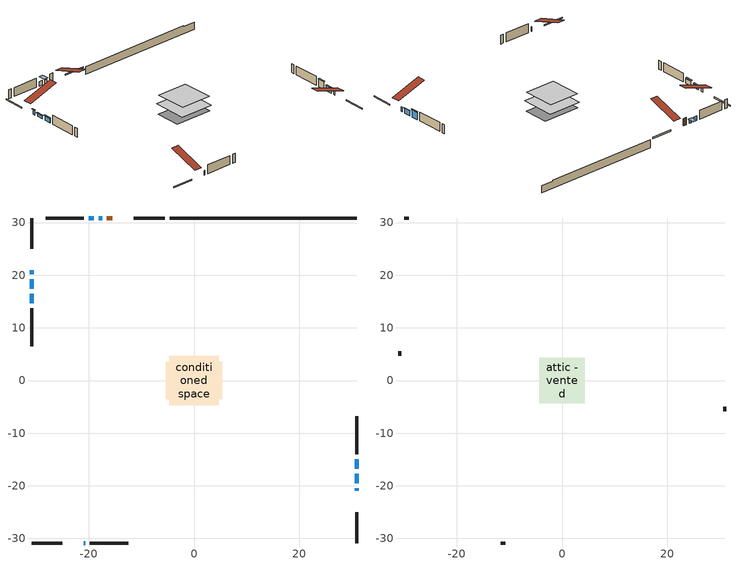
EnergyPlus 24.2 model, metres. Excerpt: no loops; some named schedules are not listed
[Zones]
conditioned space
 floor adiabatic (AdiabaticFloorConstruction): -4.73,-4.73 -4.73,4.73 4.73,4.73 4.73,-4.73 z0.15
 floor foundation (Slab1 construction): -5.33,-3.54 -5.33,3.54 5.33,3.54 5.33,-3.54 z-2.01
 wall outside (RimJoist1 construction): -5.57,30.86 -11.43,30.86 / -30.86,-30.86 -25,-30.86 / -30.86,30.86 -30.86,25 / 30.86,-30.86 30.86,-25 z0.15:0.45
 wall outside (AdiabaticWallConstruction 1): -15.52,30.86 -16.53,30.86 z0.15:2.18
 wall outside (AdiabaticWallConstruction): -30.86,20.92 -30.86,20.2 / -30.86,16.52 -30.86,14.69 / 30.86,-19.53 30.86,-17.7 z0.15:1.47; 30.86,-20.92 30.86,-20.46 / -20.92,-30.86 -20.68,-30.86 / -19,30.86 -19.99,30.86 z0.15:1.37; -17.46,30.86 -18.07,30.86 / -30.86,19.28 -30.86,17.45 z0.15:1.12; 30.86,-16.77 30.86,-14.94 z0.15:2.18
 wall outside (Wall1 construction): -20.92,30.86 -28.15,30.86 / -19.76,-30.86 -12.53,-30.86 / -30.86,13.76 -30.86,6.53 / 30.86,-14.01 30.86,-6.78 z0.15:2.59
 wall foundation (FoundationWall1 construction): -4.65,30.86,-2.01 -4.65,30.86,0.15 27.31,30.86,0.15 27.31,30.86,-0.09 30.86,30.86,-0.09 30.86,30.86,-2.01
 window (WindowConstruction 5): -30.86,20.91 -30.86,20.2 z0.15:1.47
 window (WindowConstruction 7): 30.86,-20.91 30.86,-20.46 z0.15:1.37
 window (WindowConstruction 8): -20.91,-30.86 -20.69,-30.86 z0.15:1.37
 window (WindowConstruction 6): -17.46,30.86 -18.07,30.86 z0.15:1.12
 window (WindowConstruction): -30.86,19.28 -30.86,17.45 z0.15:1.12
 window (WindowConstruction 1): -30.86,16.52 -30.86,14.69 z0.15:1.47
 window (WindowConstruction 2): 30.86,-19.53 30.86,-17.7 z0.15:1.47
 window (WindowConstruction 3): 30.86,-16.77 30.86,-14.94 z0.15:2.18
 window (WindowConstruction 4): -19,30.86 -19.99,30.86 z0.15:1.37
 door (Door): -15.52,30.86 -16.53,30.86 z0.15:2.18
 ceiling adiabatic (AdiabaticFloorConstruction): 4.73,-4.73 4.73,4.73 -4.73,4.73 -4.73,-4.73 z0.15
attic - vented
 floor to conditioned space (Floor1 construction Reversed): -4.35,-4.35 -4.35,4.35 4.35,4.35 4.35,-4.35 z2.59
 wall outside (Wall2 construction): -29.08,30.86 -29.93,30.86 / -11.6,-30.86 -10.74,-30.86 / -30.86,5.6 -30.86,4.74 / 30.86,-5.85 30.86,-5 z0.15:2.59
 roof outside (Roof1 construction): -14.59,30.86,2.59 -14.59,22.39,5.41 -12.36,22.39,5.41 -12.36,30.86,2.59; -21.84,-30.86,2.59 -21.84,-22.39,5.41 -24.08,-22.39,5.41 -24.08,-30.86,2.59; -30.86,21.84,2.59 -22.39,21.84,5.41 -22.39,24.08,5.41 -30.86,24.08,2.59; 30.86,-21.84,2.59 22.39,-21.84,5.41 22.39,-24.08,5.41 30.86,-24.08,2.59
shading: -30.86,20.06 -30.86,21.06 -31.16,21.06 -31.16,20.06 z1.62; -18.37,30.86 -17.16,30.86 -17.16,32.69 -18.37,32.69 z1.41; -30.86,17.3 -30.86,19.42 -31.16,19.42 -31.16,17.3 z1.27; -30.86,14.54 -30.86,16.67 -31.16,16.67 -31.16,14.54 z1.62; 30.86,-17.55 30.86,-19.68 31.16,-19.68 31.16,-17.55 z1.62; 30.86,-14.79 30.86,-16.92 31.16,-16.92 31.16,-14.79 z2.33
[Building]
Building 1: Terrain=Suburbs
[Site:Location]
Quebec Intl AP_QC: Latitude {deg}=46.8; Longitude {deg}=-71.38; Time Zone {hr}=-5; Elevation {m}=74; Keep Site Location Information=Yes
[Site:GroundTemperature:Shallow]
0.0108218, -2.24938, -2.43038, -1.3578, 2.94801, 7.23376, 10.9493, 13.303, 13.5029, 11.5886, 7.96783, 3.81355
[Site:WaterMainsTemperature]
Calculation Method=Schedule; Temperature Schedule=mains temperature schedule
[Material] Roughness=Rough; Thermal Absorptance=0.9
Name | Thickness {m} | Conductivity {W/m-K} | Density {kg/m3} | Specific Heat {J/kg-K} | Solar Absorptance | Visible Absorptance
asphalt or fiberglass shingles | 0.00635 | 0.162714 | 1121.4 | 1465.45 | 0.4 | 0.4
ceiling loosefill ins | 0.169333 | 0.0480833 | 16.02 | 1046.75 | 0.7 | 0.7
ceiling stud and cavity | 0.1397 | 0.120941 | 65.682 | 1177.47 | 0.7 | 0.7
concrete 4.0 in. | 0.1016 | 1.803125 | 2242.8 | 837.4 | 0.7 | 0.7
concrete 8.0 in. | 0.2032 | 1.803125 | 2242.8 | 837.4 | 0.7 | 0.7
door material | 0.04445 | 0.053851 | 512.64 | 1214.23 | 0.7 | 0.7
exterior vertical ins | 0.0236627 | 0.029427 | 32.04 | 1214.23 | 0.7 | 0.7
floor covering | 0.0127 | 0.0433444 | 54.468 | 1339.84 | 0.6 | 0.6
floor rigid ins; wall rigid ins | 0.512978 | 0.029427 | 32.04 | 1214.23 | 0.7 | 0.7
floor stud and cavity | 0.1397 | 1.75129 | 37.0049 | 1207.88 | 0.7 | 0.7
furniture material conditioned space 1 | 0.1524 | 0.115458 | 640.8 | 1214.23 | 0.6 | 0.6
gypsum board | 0.0127 | 0.160291 | 801 | 837.4 | 0.6 | 0.6
gypsum board 1 | 0.0127 | 0.160291 | 801 | 837.4 | 0.7 | 0.7
osb sheathing 0.5 in. | 0.0127 | 0.115458 | 512.64 | 1214.23 | 0.7 | 0.7
osb sheathing 0.75 in. | 0.01905 | 0.115458 | 512.64 | 1214.23 | 0.7 | 0.7
osb sheathing 2.0 in. | 0.0508 | 0.115458 | 512.64 | 1214.23 | 0.7 | 0.7
rim joist stud and cavity | 0.0508 | 0.0791322 | 125.044 | 1163.47 | 0.6 | 0.6
wall stud and cavity | 0.1397 | 0.0864253 | 139.0536 | 1170.24 | 0.7 | 0.7
wall stud and cavity 1 | 0.0889 | 6.1454 | 50.32683 | 1063.81 | 0.6 | 0.6
wall stud and cavity 2 | 0.0889 | 0.380278 | 52.3479 | 1209.89 | 0.7 | 0.7
wall stud and cavity 3 | 0.0889 | 0.391764 | 83.0341 | 1211.67 | 0.7 | 0.7
wood siding | 0.0254 | 0.102417 | 544.68 | 1172.36 | 0.4 | 0.4
wood siding 1 | 0.00254 | 0.102417 | 544.68 | 1172.36 | 0.4 | 0.4
wood siding 2; wood siding 3; wood siding 4 | 0.0254 | 0.102417 | 544.68 | 1172.36 | 0.7 | 0.7
[WindowMaterial:SimpleGlazingSystem]
Name | U-Factor {W/m2-K} | Solar Heat Gain Coefficient
WindowMaterial | 2.963916 | 0.56
WindowMaterial 1 | 2.91338 | 0.63
WindowMaterial 2 | 2.94859 | 0.58
WindowMaterial 3 | 2.97584 | 0.59
WindowMaterial 4 | 2.95142 | 0.64
WindowMaterial 5 | 3.034891 | 0.47
WindowMaterial 6 | 3.07407 | 0.36
[Construction]
AdiabaticFloorConstruction: floor stud and cavity, floor rigid ins, osb sheathing 0.75 in., floor covering
AdiabaticWallConstruction: wood siding 3, wall rigid ins, wall stud and cavity 2, gypsum board
AdiabaticWallConstruction 1: wood siding 4, wall rigid ins, wall stud and cavity 2, gypsum board
Door: door material
Floor1 construction Reversed: gypsum board, ceiling stud and cavity, ceiling loosefill ins
FoundationWall1 construction: concrete 8.0 in., gypsum board 1
furniture construction conditioned space 1: furniture material conditioned space 1
PartitionWallConstruction: gypsum board, wall stud and cavity 3, gypsum board
RimJoist1 construction: wood siding 2, osb sheathing 2.0 in., rim joist stud and cavity
Roof1 construction: asphalt or fiberglass shingles
Slab1 construction: concrete 4.0 in.
Wall1 construction: wood siding, osb sheathing 0.5 in., wall stud and cavity, gypsum board
Wall2 construction: wood siding 1, wall stud and cavity 1
WindowConstruction: WindowMaterial
WindowConstruction 1: WindowMaterial 1
WindowConstruction 2; WindowConstruction 4: WindowMaterial 2
WindowConstruction 3: WindowMaterial 3
WindowConstruction 5: WindowMaterial 4
WindowConstruction 6: WindowMaterial 5
WindowConstruction 7; WindowConstruction 8: WindowMaterial 6
[Zone] Multiplier=1; Part of Total Floor Area=Yes
Name | Volume {m3}
attic - vented | 34.6443
conditioned space | 361.1
[Space]
Name | Zone | Volume {m3}
attic - vented 1 | attic - vented | 34.6443
conditioned space 1 | conditioned space | 361.1
[ZoneInfiltration:EffectiveLeakageArea]
infil attic - vented 1: Zone or Space=attic - vented 1; Schedule=Always On Discrete; Effective Air Leakage Area {cm2}=2791.38; Stack Coefficient=0.000365864; Wind Coefficient=1.29235e-05
[ZoneMixing]
whole house fan mix: Zone or Space=attic - vented; Schedule=Always On Continuous; Design Flow Rate Calculation Method=Flow/Zone; Design Flow Rate {m3/s}=0; Source Zone or Space=conditioned space
[SurfaceProperty:ExposedFoundationPerimeter]
Slab1: Exposed Perimeter Calculation Method=TotalExposedPerimeter; Total Exposed Perimeter {m}=35.509
[InternalMass] Zone or ZoneList=conditioned space; Space or SpaceList=conditioned space 1
Name | Construction | Surface Area {m2}
furniture mass conditioned space 1 | furniture construction conditioned space 1 | 65.9999
partition wall mass | PartitionWallConstruction | 165
[Lights]
interior lighting: Zone or ZoneList or Space or SpaceList=conditioned space 1; Schedule=interior lighting schedule; Design Level Calculation Method=LightingLevel; Lighting Level {W}=343.2; Return Air Fraction=0; Fraction Radiant=0.6; Fraction Visible=0.2; Fraction Replaceable=1
[People]
occupants: Zone or ZoneList or Space or SpaceList=conditioned space 1; Number of People Schedule=occupants schedule; Number of People Calculation Method=People; Number of People=3; Fraction Radiant=0.314171; Sensible Heat Fraction=0.56303; Activity Level Schedule=occupants activity schedule; Carbon Dioxide Generation Rate {m3/s-W}=0; Enable ASHRAE 55 Comfort Warnings=No; Mean Radiant Temperature Calculation Type=EnclosureAveraged
[ElectricEquipment] Zone or ZoneList or Space or SpaceList=conditioned space 1; Design Level Calculation Method=EquipmentLevel
Name | Schedule | Design Level {W} | Fraction Latent | Fraction Radiant | Fraction Lost
clothes dryer | clothes dryer schedule | 140.772 | 0.015 | 0.081 | 0.85
clothes washer | clothes washer schedule | 32.1985 | 0.03 | 0.162 | 0.7
cooking range | cooking range schedule | 215.147 | 0.08 | 0.432 | 0.2
dishwasher | dishwasher schedule | 66.8632 | 0.3 | 0.18 | 0.4
fridge | fridge schedule | 72.9452 | 0 | 0.6 | 0
mech vent house fan | mech vent house fan schedule | 0 | 0 | 0 | 1
mech vent house fan cfis | mech vent house fan cfis schedule | 0 | 0 | 0 | 0
mech vent range fan 0 | mech vent range fan 0 schedule | 57 | 0 | 0 | 1
misc plug loads | misc plug loads schedule | 494.7 | 0.045 | 0.513 | 0.1
whole house fan | Always On Discrete | 0 | 0 | 0 | 1
[OtherEquipment] Zone or ZoneList or Space or SpaceList=conditioned space 1; Design Level Calculation Method=EquipmentLevel
Name | Fuel Type | Schedule | Design Level {W} | Fraction Latent | Fraction Radiant | Fraction Lost
clothes dryer 1 | Electricity | clothes dryer schedule | 0 | 0.015 | 0.081 | 0.85
cooking range 1 | Electricity | cooking range schedule | 0 | 0.08 | 0.432 | 0.2
general water use latent | None | general water use schedule | 62.594 | 1 | 0 | 0
general water use sensible | None | general water use schedule | -61.6891 | 0 | 0.6 | 0
mech vent house fan latent load | None | Always On Discrete | 0 | 1 | 0 | 0
mech vent house fan sensible load | None | Always On Discrete | 0 | 0 | 0 | 0
water heater energy adjustment1 | Electricity | Always On Discrete | 0.01 | 0 | 0 | 1
[ZoneInfiltration:DesignFlowRate] Zone or ZoneList or Space or SpaceList=conditioned space 1; Schedule=Always On Discrete; Design Flow Rate Calculation Method=Flow/Zone; Design Flow Rate {m3/s}=0
infil flow; natural vent flow; whole house fan flow
[ZoneControl:Thermostat]
conditioned space Thermostat: Zone or ZoneList=conditioned space; Control Type Schedule=conditioned space Thermostat Schedule; Control 1=conditioned space temperature setpoint; Temperature Difference Between Cutout And Setpoint {deltaC}=0
[ZoneHVAC:Baseboard:Convective:Electric]
electric baseboard: Availability Schedule=Always On Discrete; Heating Design Capacity {W}=7729.16; Efficiency=1
[AirLoopHVAC:UnitarySystem]
unit heater unitary system: Control Type=Load; Controlling Zone or Thermostat Location=conditioned space; Dehumidification Control Type=None; Availability Schedule=Always On Discrete; Supply Fan=unit heater supply fan; Fan Placement=BlowThrough; Supply Air Fan Operating Mode Schedule=unit heater auto fan schedule; Heating Coil=unit heater htg coil; DX Heating Coil Sizing Ratio=1; Use DOAS DX Cooling Coil=No; Minimum Supply Air Temperature {C}=2; Latent Load Control=SensibleOnlyLoadControl; Cooling Supply Air Flow Rate Method=None; Heating Supply Air Flow Rate Method=SupplyAirFlowRate; Heating Supply Air Flow Rate {m3/s}=0.00141584; No Load Supply Air Flow Rate Method=SupplyAirFlowRate; No Load Supply Air Flow Rate {m3/s}=0; No Load Supply Air Flow Rate Control Set To Low Speed=Yes; Maximum Supply Air Temperature {C}=48.8889; Maximum Outdoor Dry-Bulb Temperature for Supplemental Heater Operation {C}=21; Ancillary On-Cycle Electric Power {W}=0; Ancillary Off-Cycle Electric Power {W}=0
[Fan:SystemModel]
unit heater supply fan: Availability Schedule=Always On Discrete; Design Maximum Air Flow Rate {m3/s}=0.00141584; Speed Control Method=Discrete; Electric Power Minimum Flow Rate Fraction=0.2; Design Pressure Rise {Pa}=500; Motor Efficiency=1; Motor In Air Stream Fraction=1; Design Electric Power Consumption {W}=Autosize; Design Power Sizing Method=PowerPerFlow; Electric Power Per Unit Flow Rate {W/(m3/s)}=28251.7; Electric Power Per Unit Flow Rate Per Unit Pressure {W/((m3/s)-Pa)}=1.66667; Fan Total Efficiency=0.7; Motor Loss Radiative Fraction=0; Number of Speeds=1; Speed Flow Fraction 1=1; Speed Electric Power Fraction 1=1
[Coil:Heating:Fuel]
unit heater htg coil: Availability Schedule=Always On Discrete; Fuel Type=OtherFuel1; Burner Efficiency=0.3; Nominal Capacity {W}=0.293071; On Cycle Parasitic Electric Load {W}=0; Off Cycle Parasitic Fuel Load {W}=0
[Zone equipment]
conditioned space: electric baseboard, unit heater unitary system
[Foundation:Kiva]
Foundation Kiva 1: Initial Indoor Air Temperature {C}=18; Wall Height Above Grade {m}=0.149992; Wall Depth Below Slab {m}=0.2032; Custom Block Material Name 1=exterior vertical ins; Custom Block Depth 1 {m}=2.16; Custom Block X Position 1 {m}=0.2159; Custom Block Z Position 1 {m}=0
[Foundation:Kiva:Settings]
Soil Conductivity {W/m-K}=0.849921; Soil Density {kg/m3}=1842.3; Soil Specific Heat {J/kg-K}=418.7; Ground Solar Absorptivity=0.9; Ground Thermal Absorptivity=0.9; Ground Surface Roughness {m}=0.03; Far-Field Width {m}=40; Deep-Ground Boundary Condition=ZeroFlux; Deep-Ground Depth {m}=40; Minimum Cell Dimension {m}=0.2; Maximum Cell Growth Coefficient=3; Simulation Timestep=Timestep
[Exterior:Lights]
exterior lighting: Schedule=exterior lighting schedule; Design Level {W}=75.6
[EnergyManagementSystem:GlobalVariable]
infil_program_Qfan
infil_program_Qinf
natural_vent_program_Qnv
natural_vent_program_Qwhf
[EnergyManagementSystem:Sensor]
Name | Output:Variable or Output:Meter Index Key | Output:Variable or Output:Meter
airflow_gain | infil flow | Infiltration Sensible Heat Gain Energy
airflow_gain_1 | natural vent flow | Infiltration Sensible Heat Gain Energy
airflow_gain_2 | whole house fan flow | Infiltration Sensible Heat Gain Energy
airflow_loss | infil flow | Infiltration Sensible Heat Loss Energy
airflow_loss_1 | natural vent flow | Infiltration Sensible Heat Loss Energy
airflow_loss_2 | whole house fan flow | Infiltration Sensible Heat Loss Energy
clg_load_cond |  | Cooling:EnergyTransfer:Zone:CONDITIONED SPACE
clg_sp_s; clg_sp_s_1 | cooling setpoint | Schedule Value
clothes_dryer_exhaust_0_sch_s | clothes dryer exhaust 0 schedule | Schedule Value
conditioned_space_clg_unmet_s | conditioned space | Zone Cooling Setpoint Not Met Time
conditioned_space_htg_unmet_s | conditioned space | Zone Heating Setpoint Not Met Time
cool_season | cooling season schedule | Schedule Value
fridge_tin_s | conditioned space | Zone Mean Air Temperature
htg_load_cond |  | Heating:EnergyTransfer:Zone:CONDITIONED SPACE
htg_sp_s; htg_sp_s_1 | heating setpoint | Schedule Value
ig_ee_conv | clothes dryer | Electric Equipment Convective Heating Energy
ig_ee_conv_2 | cooking range | Electric Equipment Convective Heating Energy
ig_ee_conv_4 | fridge | Electric Equipment Convective Heating Energy
ig_ee_conv_5 | misc plug loads | Electric Equipment Convective Heating Energy
ig_ee_conv_6 | whole house fan | Electric Equipment Convective Heating Energy
ig_ee_rad | clothes dryer | Electric Equipment Radiant Heating Energy
ig_ee_rad_2 | cooking range | Electric Equipment Radiant Heating Energy
ig_ee_rad_4 | fridge | Electric Equipment Radiant Heating Energy
ig_ee_rad_5 | misc plug loads | Electric Equipment Radiant Heating Energy
ig_ee_rad_6 | whole house fan | Electric Equipment Radiant Heating Energy
ig_lgt_conv | interior lighting | Lights Convective Heating Energy
ig_lgt_rad | interior lighting | Lights Radiant Heating Energy
ig_lgt_vis | interior lighting | Lights Visible Radiation Heating Energy
ig_oe_conv | clothes dryer 1 | Other Equipment Convective Heating Energy
ig_oe_conv_1 | cooking range 1 | Other Equipment Convective Heating Energy
ig_oe_conv_2 | general water use latent | Other Equipment Convective Heating Energy
ig_oe_conv_3 | general water use sensible | Other Equipment Convective Heating Energy
ig_oe_conv_4 | water heater energy adjustment1 | Other Equipment Convective Heating Energy
ig_oe_rad | clothes dryer 1 | Other Equipment Radiant Heating Energy
ig_oe_rad_1 | cooking range 1 | Other Equipment Radiant Heating Energy
ig_oe_rad_2 | general water use latent | Other Equipment Radiant Heating Energy
ig_oe_rad_3 | general water use sensible | Other Equipment Radiant Heating Energy
ig_oe_rad_4 | water heater energy adjustment1 | Other Equipment Radiant Heating Energy
ig_ppl_conv | occupants | People Convective Heating Energy
ig_ppl_rad | occupants | People Radiant Heating Energy
im_conv | furniture mass conditioned space 1 | Surface Inside Face Convection Heat Gain Energy
im_conv_1 | partition wall mass | Surface Inside Face Convection Heat Gain Energy
im_ig | furniture mass conditioned space 1 | Surface Inside Face Internal Gains Radiation Heat Gain Energy
im_ig_1 | partition wall mass | Surface Inside Face Internal Gains Radiation Heat Gain Energy
im_lgt | furniture mass conditioned space 1 | Surface Inside Face Lights Radiation Heat Gain Energy
im_lgt_1 | partition wall mass | Surface Inside Face Lights Radiation Heat Gain Energy
im_sol | furniture mass conditioned space 1 | Surface Inside Face Solar Radiation Heat Gain Energy
im_sol_1 | partition wall mass | Surface Inside Face Solar Radiation Heat Gain Energy
im_surf | furniture mass conditioned space 1 | Surface Inside Face Net Surface Thermal Radiation Heat Gain Energy
im_surf_1 | partition wall mass | Surface Inside Face Net Surface Thermal Radiation Heat Gain Energy
mech_vent_range_fan_0_sch_s | mech vent range fan 0 schedule | Schedule Value
mv_conv | mech vent house fan | Electric Equipment Convective Heating Energy
mv_conv_1 | mech vent house fan cfis | Electric Equipment Convective Heating Energy
mv_conv_2 | mech vent range fan 0 | Electric Equipment Convective Heating Energy
mv_conv_3 | mech vent house fan latent load | Other Equipment Convective Heating Energy
mv_conv_4 | mech vent house fan sensible load | Other Equipment Convective Heating Energy
mv_rad | mech vent house fan | Electric Equipment Radiant Heating Energy
mv_rad_1 | mech vent house fan cfis | Electric Equipment Radiant Heating Energy
mv_rad_2 | mech vent range fan 0 | Electric Equipment Radiant Heating Energy
mv_rad_3 | mech vent house fan latent load | Other Equipment Radiant Heating Energy
mv_rad_4 | mech vent house fan sensible load | Other Equipment Radiant Heating Energy
natural_vent_s | natural vent schedule | Schedule Value
out_pb_s |  | Site Outdoor Air Barometric Pressure
out_wt_s |  | Site Outdoor Air Humidity Ratio
site_vw_s |  | Site Wind Speed
ss_back_out | Window1 | Surface Window Shortwave from Zone Back Out Window Heat Transfer Rate
ss_back_out_1 | Window10 | Surface Window Shortwave from Zone Back Out Window Heat Transfer Rate
ss_back_out_2 | Window12 | Surface Window Shortwave from Zone Back Out Window Heat Transfer Rate
ss_back_out_3 | Window2 | Surface Window Shortwave from Zone Back Out Window Heat Transfer Rate
ss_back_out_4 | Window3 | Surface Window Shortwave from Zone Back Out Window Heat Transfer Rate
ss_back_out_5 | Window5 | Surface Window Shortwave from Zone Back Out Window Heat Transfer Rate
ss_back_out_6 | Window6 | Surface Window Shortwave from Zone Back Out Window Heat Transfer Rate
ss_back_out_7 | Window8 | Surface Window Shortwave from Zone Back Out Window Heat Transfer Rate
ss_back_out_8 | Window9 | Surface Window Shortwave from Zone Back Out Window Heat Transfer Rate
ss_conv | Door1 | Surface Inside Face Convection Heat Gain Energy
ss_conv_1 | Window1 | Surface Inside Face Convection Heat Gain Energy
ss_conv_2 | Window10 | Surface Inside Face Convection Heat Gain Energy
ss_conv_3 | Window12 | Surface Inside Face Convection Heat Gain Energy
ss_conv_4 | Window2 | Surface Inside Face Convection Heat Gain Energy
ss_conv_5 | Window3 | Surface Inside Face Convection Heat Gain Energy
ss_conv_6 | Window5 | Surface Inside Face Convection Heat Gain Energy
ss_conv_7 | Window6 | Surface Inside Face Convection Heat Gain Energy
ss_conv_8 | Window8 | Surface Inside Face Convection Heat Gain Energy
ss_conv_9 | Window9 | Surface Inside Face Convection Heat Gain Energy
ss_ig | Door1 | Surface Inside Face Internal Gains Radiation Heat Gain Energy
ss_ig_1 | Window1 | Surface Inside Face Internal Gains Radiation Heat Gain Energy
ss_ig_2 | Window10 | Surface Inside Face Internal Gains Radiation Heat Gain Energy
ss_ig_3 | Window12 | Surface Inside Face Internal Gains Radiation Heat Gain Energy
ss_ig_4 | Window2 | Surface Inside Face Internal Gains Radiation Heat Gain Energy
ss_ig_5 | Window3 | Surface Inside Face Internal Gains Radiation Heat Gain Energy
ss_ig_6 | Window5 | Surface Inside Face Internal Gains Radiation Heat Gain Energy
ss_ig_7 | Window6 | Surface Inside Face Internal Gains Radiation Heat Gain Energy
ss_ig_8 | Window8 | Surface Inside Face Internal Gains Radiation Heat Gain Energy
ss_ig_9 | Window9 | Surface Inside Face Internal Gains Radiation Heat Gain Energy
ss_lgt | Door1 | Surface Inside Face Lights Radiation Heat Gain Energy
ss_sol | Door1 | Surface Inside Face Solar Radiation Heat Gain Energy
ss_surf | Door1 | Surface Inside Face Net Surface Thermal Radiation Heat Gain Energy
ss_surf_1 | Window1 | Surface Inside Face Net Surface Thermal Radiation Heat Gain Energy
ss_surf_2 | Window10 | Surface Inside Face Net Surface Thermal Radiation Heat Gain Energy
ss_surf_3 | Window12 | Surface Inside Face Net Surface Thermal Radiation Heat Gain Energy
ss_surf_4 | Window2 | Surface Inside Face Net Surface Thermal Radiation Heat Gain Energy
ss_surf_5 | Window3 | Surface Inside Face Net Surface Thermal Radiation Heat Gain Energy
ss_surf_6 | Window5 | Surface Inside Face Net Surface Thermal Radiation Heat Gain Energy
ss_surf_7 | Window6 | Surface Inside Face Net Surface Thermal Radiation Heat Gain Energy
ss_surf_8 | Window8 | Surface Inside Face Net Surface Thermal Radiation Heat Gain Energy
ss_surf_9 | Window9 | Surface Inside Face Net Surface Thermal Radiation Heat Gain Energy
ss_trans_in | Window1 | Surface Window Transmitted Solar Radiation Rate
ss_trans_in_1 | Window10 | Surface Window Transmitted Solar Radiation Rate
ss_trans_in_2 | Window12 | Surface Window Transmitted Solar Radiation Rate
ss_trans_in_3 | Window2 | Surface Window Transmitted Solar Radiation Rate
ss_trans_in_4 | Window3 | Surface Window Transmitted Solar Radiation Rate
ss_trans_in_5 | Window5 | Surface Window Transmitted Solar Radiation Rate
ss_trans_in_6 | Window6 | Surface Window Transmitted Solar Radiation Rate
ss_trans_in_7 | Window8 | Surface Window Transmitted Solar Radiation Rate
ss_trans_in_8 | Window9 | Surface Window Transmitted Solar Radiation Rate
ss_trans_out | Window1 | Surface Inside Face Initial Transmitted Diffuse Transmitted Out Window Solar Radiation Rate
ss_trans_out_1 | Window10 | Surface Inside Face Initial Transmitted Diffuse Transmitted Out Window Solar Radiation Rate
ss_trans_out_2 | Window12 | Surface Inside Face Initial Transmitted Diffuse Transmitted Out Window Solar Radiation Rate
ss_trans_out_3 | Window2 | Surface Inside Face Initial Transmitted Diffuse Transmitted Out Window Solar Radiation Rate
ss_trans_out_4 | Window3 | Surface Inside Face Initial Transmitted Diffuse Transmitted Out Window Solar Radiation Rate
ss_trans_out_5 | Window5 | Surface Inside Face Initial Transmitted Diffuse Transmitted Out Window Solar Radiation Rate
ss_trans_out_6 | Window6 | Surface Inside Face Initial Transmitted Diffuse Transmitted Out Window Solar Radiation Rate
ss_trans_out_7 | Window8 | Surface Inside Face Initial Transmitted Diffuse Transmitted Out Window Solar Radiation Rate
ss_trans_out_8 | Window9 | Surface Inside Face Initial Transmitted Diffuse Transmitted Out Window Solar Radiation Rate
s_conv | Floor1 | Surface Inside Face Convection Heat Gain Energy
s_conv_1 | FoundationWall1 | Surface Inside Face Convection Heat Gain Energy
s_conv_10 | Wall1:180 | Surface Inside Face Convection Heat Gain Energy
s_conv_11 | Wall1:270 | Surface Inside Face Convection Heat Gain Energy
s_conv_12 | Wall1:90 | Surface Inside Face Convection Heat Gain Energy
s_conv_2 | inferred conditioned ceiling | Surface Inside Face Convection Heat Gain Energy
s_conv_3 | inferred conditioned floor | Surface Inside Face Convection Heat Gain Energy
s_conv_4 | RimJoist1:0 | Surface Inside Face Convection Heat Gain Energy
s_conv_5 | RimJoist1:180 | Surface Inside Face Convection Heat Gain Energy
s_conv_6 | RimJoist1:270 | Surface Inside Face Convection Heat Gain Energy
s_conv_7 | RimJoist1:90 | Surface Inside Face Convection Heat Gain Energy
s_conv_8 | Slab1 | Surface Inside Face Convection Heat Gain Energy
s_conv_9 | Wall1:0 | Surface Inside Face Convection Heat Gain Energy
s_ig | Floor1 | Surface Inside Face Internal Gains Radiation Heat Gain Energy
s_ig_1 | FoundationWall1 | Surface Inside Face Internal Gains Radiation Heat Gain Energy
s_ig_10 | Wall1:180 | Surface Inside Face Internal Gains Radiation Heat Gain Energy
s_ig_11 | Wall1:270 | Surface Inside Face Internal Gains Radiation Heat Gain Energy
s_ig_12 | Wall1:90 | Surface Inside Face Internal Gains Radiation Heat Gain Energy
s_ig_2 | inferred conditioned ceiling | Surface Inside Face Internal Gains Radiation Heat Gain Energy
s_ig_3 | inferred conditioned floor | Surface Inside Face Internal Gains Radiation Heat Gain Energy
s_ig_4 | RimJoist1:0 | Surface Inside Face Internal Gains Radiation Heat Gain Energy
s_ig_5 | RimJoist1:180 | Surface Inside Face Internal Gains Radiation Heat Gain Energy
